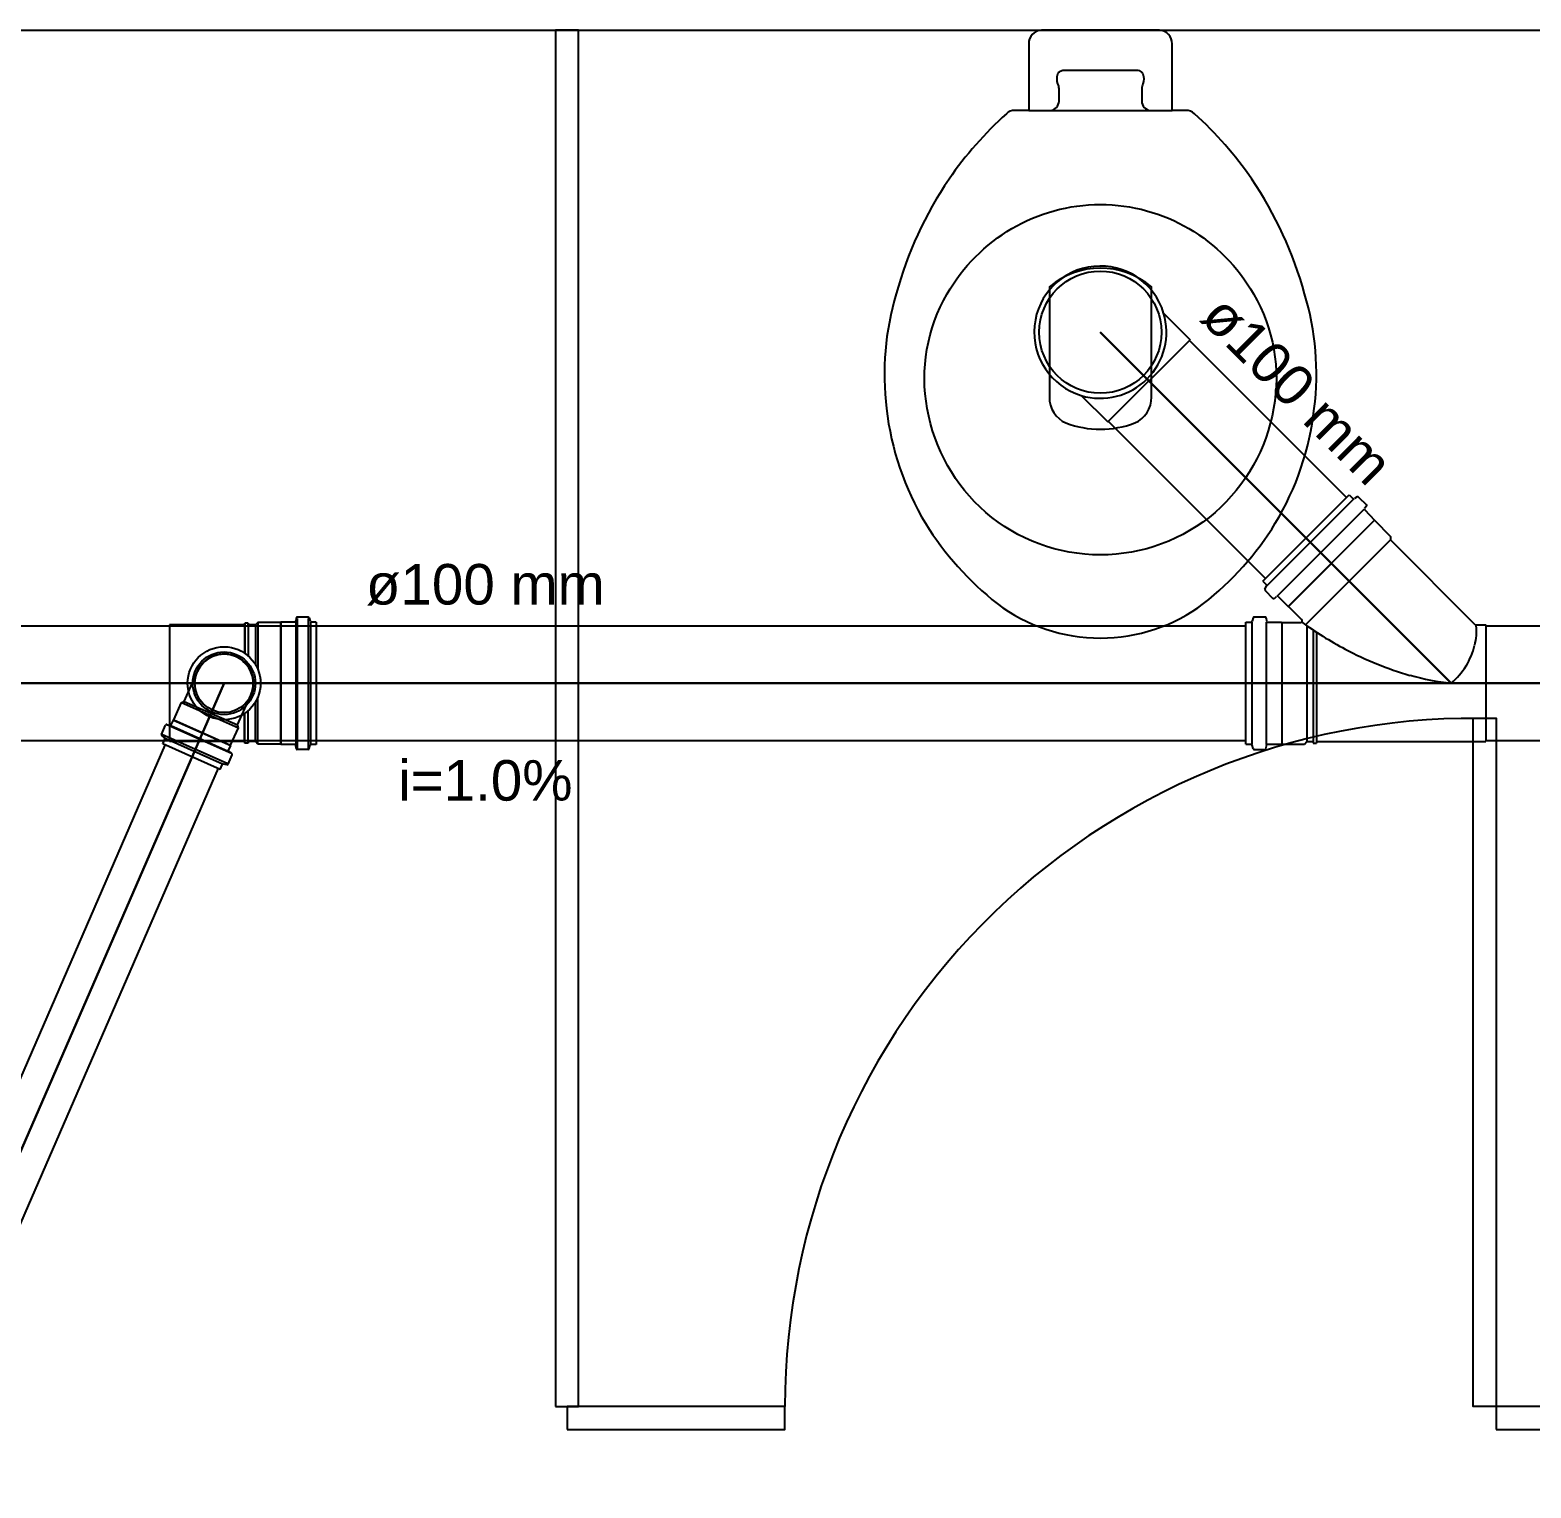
# Model space of a CAD drawing. Header units: millimetres. Extents: x 1111 to 1959, y -391 to -319.
# Drawn here: x 1414.269 to 1416.33, y -380.216 to -378.214 of the extents above; entities that cross this region are included whole.
import ezdxf

# ---------------------------------------------------------------- set-up
doc = ezdxf.new("R2010")
doc.units = ezdxf.units.MM
for name, color, linetype in [('ARQ-ALVENARIA', 4, 'Continuous'), ('ARQ-PENA-01', 1, 'Continuous'), ('CONEXAO_ESGOTO', 6, 'Continuous'), ('TigreCad', 2, 'Continuous'), ('Tinterno', 9, 'Continuous')]:
    doc.layers.add(name, color=color, linetype=linetype)
doc.layers.add('TQ-Textos tubo', color=7, linetype='Continuous', lineweight=20)
doc.layers.add('TQ-Tubos detalhe', color=1, linetype='Continuous', lineweight=30)
doc.styles.add('ARIAL', font='arial.ttf', dxfattribs={"height": 2})

# ---------------------------------------------------------------- blocks, each defined once
blk = doc.blocks.new('01')
at = {"layer": 'ARQ-ALVENARIA', "color": 8}
for p, q in [((1148.674, -328.6113), (1151.674, -328.6113)), ((1150.2565, -328.6813), (1150.3815, -328.6813))]:
    blk.add_line(p, q, dxfattribs=at)
for points in [[(1150.237, -328.6843, 0.059368), (1150.187, -328.7413, 0.082654), (1150.141, -328.8413, 0.104255), (1150.1325, -328.9413, 0.107708), (1150.1665, -329.0413, 0.088187), (1150.229, -329.1113, 0.163426), (1150.319, -329.1413, 0.163426), (1150.409, -329.1113, 0.088187), (1150.4715, -329.0413, 0.107708), (1150.5055, -328.9413, 0.104255), (1150.497, -328.8413, 0.082654), (1150.451, -328.7413, 0.059368), (1150.401, -328.6843, 0.207706), (1150.3934, -328.6813), (1150.3883, -328.6813), (1150.3815, -328.6813), (1150.3815, -328.6233, 0.402093), (1150.3705, -328.6113), (1150.3705, -328.6113), (1150.2675, -328.6113, 0.402093), (1150.2565, -328.6233), (1150.2565, -328.6813), (1150.2497, -328.6813), (1150.2445, -328.6813, 0.207706)], [(1150.319, -328.7633, -0.268395), (1150.4525, -328.8413, -0.179674), (1150.47, -328.9413, -0.170707), (1150.419, -329.0318, -0.179561), (1150.319, -329.0688, -0.179561), (1150.219, -329.0318, -0.170707), (1150.168, -328.9413, -0.179674), (1150.1855, -328.8413, -0.268395)], [(1150.289, -328.9538, 0.183333), (1150.349, -328.9538, 0.302776), (1150.3635, -328.9313), (1150.3635, -328.8353, 0.370787), (1150.2745, -328.8353), (1150.2745, -328.9313, 0.302776)]]:
    blk.add_lwpolyline(points, format="xyb", close=True, dxfattribs=at)
blk.add_lwpolyline([(1150.2753, -328.6813, 0.380199), (1150.283, -328.6733), (1150.283, -328.6623, 0.087349), (1150.282, -328.6583, -0.172037), (1150.2819, -328.6496, -0.102747), (1150.2833, -328.6476, -0.167994), (1150.2875, -328.6463), (1150.3505, -328.6463), (1150.3505, -328.6463, -0.167994), (1150.3546, -328.6476, -0.102747), (1150.356, -328.6496, -0.172037), (1150.356, -328.6583, 0.087349), (1150.355, -328.6623), (1150.355, -328.6733, 0.380199), (1150.3626, -328.6813)], format="xyb", dxfattribs=at)
at = {"layer": 'ARQ-PENA-01', "color": 8}
for points in [[(1149.844, -329.8113), (1149.864, -329.8113), (1149.864, -328.6113), (1149.844, -328.6113)], [(1150.664, -329.8113), (1150.644, -329.8113), (1150.644, -329.2113), (1150.664, -329.2113)], [(1149.854, -329.8313), (1150.044, -329.8313), (1150.044, -329.8113), (1149.854, -329.8113)], [(1150.664, -329.8313), (1150.944, -329.8313), (1150.944, -329.8113), (1150.664, -329.8113)]]:
    blk.add_lwpolyline(points, close=True, dxfattribs=at)
blk.add_arc((1150.644, -329.8113), 0.6, 88.0898, 180, dxfattribs=at)
blk = doc.blocks.new('trn1050s')
at = {"layer": 'TigreCad'}
for p, q in [((-80.4, -53.3), (-80.4, 53.3)), ((-80.4, 53.3), (-76, 53.3)), ((-74.2, 56.9), (-75, 54)), ((-73.2, 57.6), (-63.8, 57.6)), ((-73.2, -56.6), (-73.2, 56.6)), ((-63.8, -56.6), (-63.8, 56.6)), ((-62.8, 56.7), (-62.6, 54.2)), ((-61.6, 53.3), (-49.5, 53.3)), ((-49.5, -53.3), (-49.5, 53.3)), ((-49.5, 53.3), (-49.2, 53)), ((-49.2, 53), (-29.5, 53)), ((-29.5, 53), (-29.5, 11.9)), ((-29.5, 53), (-27.3, 50.8)), ((-27.3, 50.8), (-21.1, 50.8)), ((-21.1, 50.8), (-21, 52.3)), ((-21, 52.3), (-21, 23.9)), ((-21, 52.3), (-18, 52.3)), ((-18, 52.3), (-18, 26.2)), ((-17.9, 50.8), (-18, 52.3)), ((-17.9, 50.8), (47.6, 50.8)), ((-29.5, -53), (-29.5, -11.9)), ((-21, -52.3), (-21, -23.9)), ((-18, -52.3), (-18, -26.2)), ((-29.5, -53), (-27.3, -50.8)), ((-27.3, -50.8), (-21.1, -50.8)), ((-21.1, -50.8), (-21, -52.3)), ((-21, -52.3), (-18, -52.3)), ((-17.9, -50.8), (-18, -52.3)), ((-17.9, -50.8), (47.6, -50.8)), ((-80.4, -53.3), (-76, -53.3)), ((-74.2, -56.9), (-75, -54)), ((-73.2, -57.6), (-63.8, -57.6)), ((-62.8, -56.7), (-62.6, -54.2)), ((-61.6, -53.3), (-49.5, -53.3)), ((-49.5, -53.3), (-49.2, -53)), ((-49.2, -53), (-29.5, -53))]:
    blk.add_line(p, q, dxfattribs=at)
for radius in [31.8, 25.6]:
    blk.add_circle((0, 0), radius, dxfattribs=at)
for centre, start, end in [((-76, 54.2), 270, 345), ((-73.2, 56.6), 90, 165), ((-63.8, 56.6), 5, 90), ((-61.6, 54.2), 185, 270), ((-76, -54.2), 15, 90), ((-73.2, -56.6), 195, 270), ((-63.8, -56.6), 270, 355), ((-61.6, -54.2), 90, 175)]:
    blk.add_arc(centre, 1, start, end, dxfattribs=at)
at = {"layer": 'Tinterno'}
for p, q in [((-75.2, -53.3), (-75.2, 53.3)), ((-62.5, -53.3), (-62.5, 53.3)), ((-49.2, -53), (-49.2, 53)), ((-27.3, 50.8), (-27.3, 16.3)), ((-21.1, 50.8), (-21.1, 23.8)), ((-17.9, 50.8), (-17.9, 26.3)), ((47.6, -50.8), (47.6, 50.8)), ((-27.3, -50.8), (-27.3, -16.3)), ((-21.1, -50.8), (-21.1, -23.8)), ((-17.9, -50.8), (-17.9, -26.3))]:
    blk.add_line(p, q, dxfattribs=at)
blk.add_circle((0, 0), 27.3, dxfattribs=at)
blk = doc.blocks.new('j9n50d')
at = {"layer": 'TigreCad'}
for p, q in [((30.3, 27.2), (28.5, 25.4)), ((30.3, -27.1), (30.3, 27.2)), ((47.1, 27.2), (30.3, 27.2)), ((47.3, 27.4), (47.1, 27.2)), ((47.1, -27.1), (47.1, 27.2)), ((51.9, 27.4), (47.3, 27.4)), ((53.2, 30.9), (52.9, 28.3)), ((53.4, 30.8), (53.4, -30.8)), ((62.9, 31.8), (54.2, 31.8)), ((62.9, 30.8), (62.9, -30.8)), ((63.9, 31.1), (64.7, 28.1)), ((70, 27.4), (65.6, 27.4)), ((70, 27.4), (70, -27.4)), ((28.5, 25.4), (0, 25.4)), ((28.5, -25.3), (0, -25.3)), ((30.3, -27.1), (28.5, -25.3)), ((47.1, -27.1), (30.3, -27.1)), ((47.3, -27.4), (47.1, -27.1)), ((51.9, -27.4), (47.3, -27.4)), ((53.2, -30.9), (52.9, -28.3)), ((62.9, -31.8), (54.2, -31.8)), ((63.9, -31.1), (64.7, -28.1)), ((70, -27.4), (65.6, -27.4))]:
    blk.add_line(p, q, dxfattribs=at)
for centre, radius, start, end in [((51.9, 28.4), 1, 270, 355), ((54.2, 30.8), 1, 90, 175), ((62.9, 30.8), 1, 15, 90), ((65.6, 28.4), 1, 195, 270), ((0, 0), 25.4, 90, 270), ((51.9, -28.4), 1, 5, 90), ((54.2, -30.8), 1, 185, 270), ((62.9, -30.8), 1, 270, 345), ((65.6, -28.4), 1, 90, 165)]:
    blk.add_arc(centre, radius, start, end, dxfattribs=at)
at = {"layer": 'Tinterno'}
for p, q in [((47.3, -27.4), (47.3, 27.4)), ((52.9, 27.4), (52.9, -27.4)), ((64.9, 27.4), (64.9, -27.4)), ((28.5, -25.3), (28.5, 25.4))]:
    blk.add_line(p, q, dxfattribs=at)

msp = doc.modelspace()

# ---------------------------------------------------------------- linework, layer by layer
at = {"layer": 'CONEXAO_ESGOTO'}
msp.add_lwpolyline([(1414.3301, -378.9731, 0, 0, 0), (1414.4876, -378.9731, 0.085, 0, 0), (1414.6766, -378.9731, 0, 0, 0)], format="xyseb", dxfattribs=at)
at = {"layer": 'TigreCad'}
for p, q in [((1415.8255, -378.603), (1415.862, -378.6395)), ((1415.749, -378.7524), (1415.862, -378.6395)), ((1415.8612, -378.6403), (1416.0769, -378.856)), ((1415.7125, -378.716), (1415.749, -378.7524)), ((1415.7498, -378.7516), (1415.9655, -378.9673)), ((1415.9619, -378.9709), (1416.0804, -378.8524)), ((1415.9678, -378.9768), (1416.0863, -378.8583)), ((1416.0804, -378.8524), (1416.0856, -378.8575)), ((1416.0915, -378.8551), (1416.0875, -378.8575)), ((1416.0934, -378.8555), (1416.1041, -378.8662)), ((1415.982, -378.991), (1416.1005, -378.8725)), ((1416.1041, -378.8681), (1416.1013, -378.8713)), ((1416.1017, -378.8732), (1416.1151, -378.887)), ((1416.1151, -378.887), (1415.9966, -379.0055)), ((1416.1151, -378.8874), (1415.997, -379.0055)), ((1416.1151, -378.887), (1416.1151, -378.8874)), ((1416.1151, -378.8874), (1416.1371, -378.9095)), ((1416.1371, -378.9142), (1416.0206, -379.0307)), ((1416.1371, -378.9095), (1416.1371, -378.9142)), ((1416.1371, -378.9142), (1416.2529, -379.0303)), ((1415.9619, -378.9709), (1415.967, -378.976)), ((1415.9647, -378.9819), (1415.967, -378.978)), ((1415.9651, -378.9839), (1415.9757, -378.9945)), ((1415.9777, -378.9945), (1415.9808, -378.9918)), ((1415.9828, -378.9922), (1415.9966, -379.0055)), ((1415.9966, -379.0055), (1415.997, -379.0055)), ((1415.997, -379.0055), (1416.0151, -379.0236)), ((1415.9387, -379.1949), (1415.9387, -379.0272)), ((1415.9387, -379.0272), (1415.9458, -379.0272)), ((1415.947, -379.1949), (1415.947, -379.0272)), ((1415.9485, -379.0213), (1415.9474, -379.026)), ((1415.9501, -379.0201), (1415.9647, -379.0201)), ((1415.9663, -379.0217), (1415.9667, -379.0256)), ((1415.967, -379.1949), (1415.967, -379.0272)), ((1415.9682, -379.0272), (1415.9875, -379.0272)), ((1415.9875, -379.0272), (1415.9879, -379.0276)), ((1415.9879, -379.0276), (1416.0135, -379.0276)), ((1415.9879, -379.0276), (1415.9879, -379.1945)), ((1414.0659, -379.0323), (1415.9387, -379.0323)), ((1416.0222, -379.0319), (1416.0222, -379.191)), ((1416.0308, -379.0374), (1416.0308, -379.191)), ((1416.0356, -379.041), (1416.0356, -379.191)), ((1416.2549, -379.0311), (1416.2679, -379.0311)), ((1416.2679, -379.0311), (1416.2679, -379.191)), ((1416.2679, -379.0323), (1417.3561, -379.0323)), ((1414.4541, -379.1959), (1413.1878, -382.1079)), ((1414.0659, -379.1898), (1415.9387, -379.1898)), ((1415.9387, -379.1949), (1415.9458, -379.1949)), ((1415.9682, -379.1949), (1415.9875, -379.1949)), ((1415.9875, -379.1949), (1415.9879, -379.1945)), ((1415.9879, -379.1945), (1416.019, -379.1945)), ((1416.019, -379.1945), (1416.0222, -379.191)), ((1416.0222, -379.191), (1416.0308, -379.191)), ((1416.0308, -379.191), (1416.0308, -379.1933)), ((1416.0308, -379.1933), (1416.0356, -379.1933)), ((1416.0356, -379.191), (1416.2679, -379.191)), ((1416.0356, -379.191), (1416.0356, -379.1933)), ((1416.2679, -379.1898), (1417.3561, -379.1898)), ((1415.9485, -379.2008), (1415.9474, -379.1961)), ((1415.9501, -379.202), (1415.9647, -379.202)), ((1415.9663, -379.2004), (1415.9667, -379.1965)), ((1414.5273, -379.2277), (1413.261, -382.1398))]:
    msp.add_line(p, q, dxfattribs=at)
msp.add_circle((1415.7387, -378.6291), 0.0839, dxfattribs=at)
for centre, radius, start, end in [((1415.7387, -378.6291), 0.0908, 16.785, 253.215), ((1415.7387, -378.6291), 0.0908, 253.215, 16.785), ((1416.0867, -378.8563), 0.00157, 225, 300), ((1416.0923, -378.8567), 0.00157, 45, 120), ((1416.1029, -378.8669), 0.00157, 320, 45), ((1416.1025, -378.8725), 0.00157, 140, 225), ((1415.9663, -378.9827), 0.00157, 150, 225), ((1415.9659, -378.9772), 0.00157, 330, 45), ((1415.9765, -378.9933), 0.00157, 225, 310), ((1415.982, -378.9929), 0.00157, 45, 130), ((1415.9458, -379.0256), 0.00157, 270, 345), ((1415.9501, -379.0217), 0.00157, 90, 165), ((1415.9647, -379.0217), 0.00157, 5, 90), ((1415.9682, -379.0256), 0.00157, 185, 270), ((1416.0135, -379.0252), 0.00236, 270, 45), ((1416.3017, -378.6331), 0.4871, 233.944, 242.26), ((1416.2549, -379.0288), 0.00236, 225, 270), ((1416.145, -379.0528), 0.1117, 10.5707, 11.2784), ((1416.1749, -379.0394), 0.0804, 345.897, 5.0619), ((1416.3017, -378.6331), 0.4871, 242.26, 253.567), ((1416.1493, -379.0331), 0.1066, 329.267, 345.897), ((1416.1458, -379.0248), 0.114, 310.978, 326.696), ((1416.249, -378.8134), 0.2989, 253.538, 264.586), ((1415.9458, -379.1965), 0.00157, 15, 90), ((1415.9682, -379.1965), 0.00157, 90, 175), ((1415.9501, -379.2004), 0.00157, 195, 270), ((1415.9647, -379.2004), 0.00157, 270, 355)]:
    msp.add_arc(centre, radius, start, end, dxfattribs=at)
at = {"layer": 'TQ-Tubos detalhe'}
for p, q in [((1415.7387, -378.6291), (1416.2206, -379.1111)), ((1413.2248, -382.124), (1414.5355, -379.1111)), ((1414.0658, -379.1111), (1416.2206, -379.1111)), ((1416.2206, -379.1111), (1417.6378, -379.111))]:
    msp.add_line(p, q, dxfattribs=at)

# ---------------------------------------------------------------- block references
at = {"xscale": 1.574902874475, "yscale": 1.574902874475, "zscale": 1.574902874475}
msp.add_blockref('01', (-395.9019, 139.3166), dxfattribs=at)
at = {"layer": 'TigreCad', "xscale": 0.001574902874475, "yscale": 0.001574902874475, "zscale": 0.001574902874475}
for name, rotation in [('trn1050s', 180), ('j9n50d', 246.0186380067055)]:
    msp.add_blockref(name, (1414.5355, -379.1111), dxfattribs=dict(at, rotation=rotation))

# ---------------------------------------------------------------- texts
at = {"layer": 'TQ-Textos tubo', "insert": (1415.9887, -378.7284), "char_height": 0.05559, "width": 0.46699, "attachment_point": 8, "rotation": 314.9999, "line_spacing_factor": 0.798, "style": 'ARIAL'}
msp.add_mtext('ø100 mm', dxfattribs=at)
at = {"layer": 'TQ-Textos tubo', "char_height": 0.05559, "attachment_point": 8, "line_spacing_factor": 0.798, "style": 'ARIAL'}
for s, insert, width in [('ø100 mm', (1414.8942, -379.0045), 0.46699), ('i=1.0%', (1414.8942, -379.273), 0.400277)]:
    msp.add_mtext(s, dxfattribs=dict(at, insert=insert, width=width))

doc.saveas('drawing.dxf')
